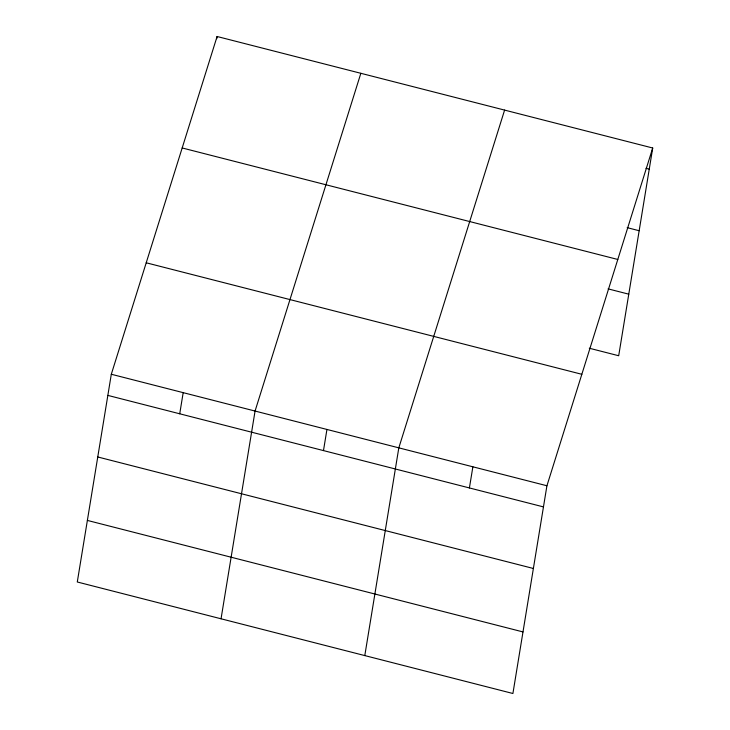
<?xml version="1.0" encoding="UTF-8"?>
<svg xmlns="http://www.w3.org/2000/svg" width="730" height="730" viewBox="0 0 730 730"><rect width="100%" height="100%" fill="white"/><g stroke="black" fill="none" stroke-linecap="round" stroke-linejoin="round"><path stroke-width="1.09" d="M111.307 374.253L77.289 581.992L512.907 693.5L546.925 485.76L652.711 148.007L217.093 36.5L111.307 374.253L546.925 485.76M216.728 38.726L217.093 36.5M179.726 413.791L183.184 392.649M221.044 618.794L255.062 411.054L360.848 73.301M323.481 450.592L326.94 429.45M364.799 655.586L398.817 447.846L504.603 110.093M469.408 487.941L472.876 466.808M652.711 148.007L618.693 355.747L589.283 348.219M645.977 168.311L649.244 169.15M627.189 227.66L639.161 230.726M182.181 147.962L617.799 259.469M608.081 288.87L628.776 294.172M146.219 262.791L581.837 374.298M107.848 395.395L543.467 506.903M97.765 456.971L533.384 568.478M87.372 520.417L522.99 631.924"/></g></svg>
